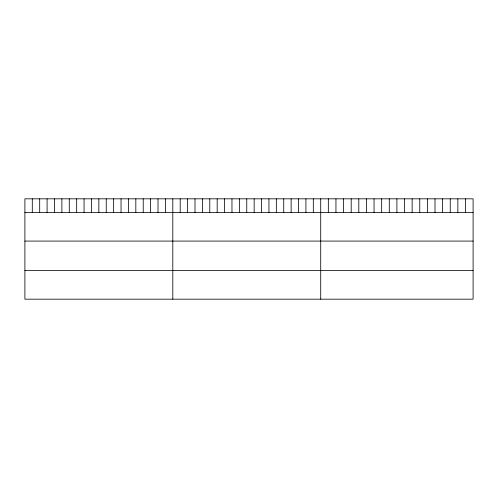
<?xml version="1.0" encoding="UTF-8"?>
<svg xmlns="http://www.w3.org/2000/svg" width="498" height="498" viewBox="0 0 498 498"><rect width="100%" height="100%" fill="white"/><g stroke="black" fill="none" stroke-linecap="round" stroke-linejoin="round"><path stroke-width="0.75" d="M473.1 212.472L473.1 299.174L24.9 299.174L24.9 198.827L473.1 198.827L473.1 212.472L24.9 212.472M24.9 241.082L473.1 241.082M24.9 270.563L473.1 270.563M465.481 198.827L465.481 212.472M457.861 198.827L457.861 212.472M450.242 198.827L450.242 212.472M442.622 198.827L442.622 212.472M435.003 198.827L435.003 212.472M427.384 198.827L427.384 212.472M419.764 198.827L419.764 212.472M412.145 198.827L412.145 212.472M404.525 198.827L404.525 212.472M396.906 198.827L396.906 212.472M389.287 198.827L389.287 212.472M381.667 198.827L381.667 212.472M374.048 198.827L374.048 212.472M366.428 198.827L366.428 212.472M358.809 198.827L358.809 212.472M351.19 198.827L351.19 212.472M343.57 198.827L343.57 212.472M335.951 198.827L335.951 212.472M328.331 198.827L328.331 212.472M320.712 198.827L320.712 299.174M313.317 198.827L313.317 212.472M305.921 198.827L305.921 212.472M298.526 198.827L298.526 212.472M291.131 198.827L291.131 212.472M283.736 198.827L283.736 212.472M276.34 198.827L276.34 212.472M268.945 198.827L268.945 212.472M261.55 198.827L261.55 212.472M254.154 198.827L254.154 212.472M246.759 198.827L246.759 212.472M239.364 198.827L239.364 212.472M231.968 198.827L231.968 212.472M224.573 198.827L224.573 212.472M217.178 198.827L217.178 212.472M209.783 198.827L209.783 212.472M202.387 198.827L202.387 212.472M194.992 198.827L194.992 212.472M187.597 198.827L187.597 212.472M180.201 198.827L180.201 212.472M172.806 198.827L172.806 299.174M165.411 198.827L165.411 212.472M158.015 198.827L158.015 212.472M150.62 198.827L150.62 212.472M143.225 198.827L143.225 212.472M135.829 198.827L135.829 212.472M128.434 198.827L128.434 212.472M121.039 198.827L121.039 212.472M113.644 198.827L113.644 212.472M106.248 198.827L106.248 212.472M98.853 198.827L98.853 212.472M91.458 198.827L91.458 212.472M84.062 198.827L84.062 212.472M76.667 198.827L76.667 212.472M69.272 198.827L69.272 212.472M61.877 198.827L61.877 212.472M54.481 198.827L54.481 212.472M47.086 198.827L47.086 212.472M39.691 198.827L39.691 212.472M32.295 198.827L32.295 212.472"/></g></svg>
